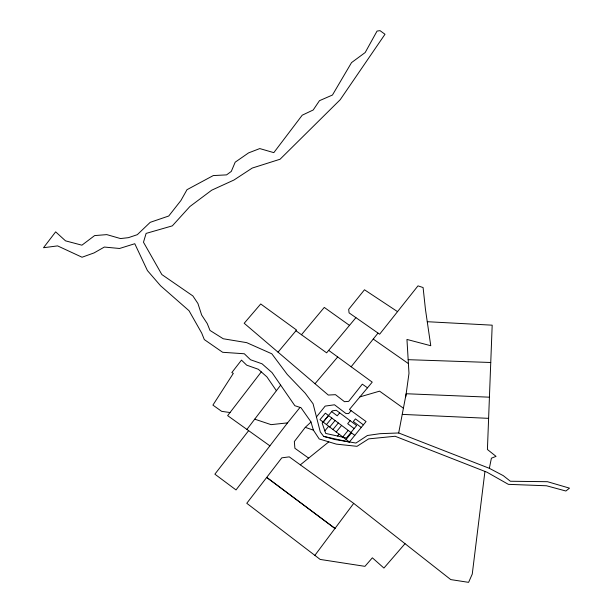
<?xml version="1.0" encoding="UTF-8"?>
<svg xmlns="http://www.w3.org/2000/svg" width="613" height="613" viewBox="0 0 613 613"><rect width="100%" height="100%" fill="white"/><g stroke="black" fill="none" stroke-linecap="round" stroke-linejoin="round"><path stroke-width="0.92" d="M484.937 471.412L472.255 574.09L468.6 582.35L450.754 579.591L353.709 503.38L289.259 456.861L281.788 457.842L246.771 503.288L320.178 559.431L364.942 566.343L372.359 557.815L383.922 568.059L405.024 543.685M398.688 432.97L489.35 468.317L503.273 475.65L510.384 481.251L547.501 481.703L569.485 488.147L565.891 491.013L546.512 485.772L508.369 484.347L486.975 472.217L395.132 436.257L368.666 438.87L357.004 446.325L336.33 444.134L319.181 438.954L313.419 430.165L310.937 421.851L300.991 407.706L294.853 405.706L272.034 372.612L262.042 363.808L250.533 359.754L244.311 353.762L222.657 352.291L204.313 339.579L201.708 333.089L189.026 310.714L160.56 285.758L147.427 270.578L134.776 243.721L119.558 248.48L104.34 247.054L94.065 252.916L82.05 257.23L57.599 245.89L43.515 247.729L55.653 231.852L65.514 240.84L81.912 245.185L94.617 235.591L106.8 234.618L120.508 238.564L128.416 237.668L137.32 234.672L150.208 222.335L168.751 216.006L180.889 200.551L186.996 189.693L213.286 175.571L226.565 174.881L231.3 171.402L235.193 162.177L248.579 152.89L259.766 148.576L273.819 152.645L302.217 115.198L313.197 109.988L319.465 100.685L332.453 95.03L351.533 62.603L365.179 52.542L377.056 31.071L380.029 30.65L384.995 34.267L340.215 99.704L280.072 159.234L252.227 168.069L233.959 180.023L211.723 190.176L189.884 206.527L172.33 225.86L146.116 233.4L143.48 242.227L161.84 274.547L192.873 295.933L197.93 303.512L201.669 315.059L207.263 323.595L209.998 330.438L223.239 338.759L246.687 342.644L271.827 353.808L287.282 374.474L305.197 393.171L313.082 403.806L320.27 431.874L323.656 436.387L334.552 439.467L355.946 443.053L367.432 435.491L380.052 433.682L398.688 432.97L406.166 393.738L489.427 397.186M405.745 396.795L408.986 373.325L406.955 339.441L430.763 345.724L425.445 309.32L423.093 287.543L417.989 285.857L379.631 334.208L349.073 312.868L348.682 309.358L364.482 289.773L397.538 311.642M489.35 468.317L491.404 458.187L496.047 456.371L487.419 449.498L492.185 325.174L427.299 321.71M314.86 555.378L353.709 503.38M246.909 429.414L280.662 385.125M261.284 371.899L227.645 415.637L269.889 445.85M300.048 407.4L287.543 422.87L236.02 489.933L214.872 474.171L248.633 430.648M310.99 422.035L305.282 427.345L294.34 441.552L294.899 448.287L308.646 458.133M351.157 366.773L377.991 333.12M316.446 416.963L325.166 406.097L334.491 404.787L346.008 413.568L348.659 413.576L351.088 410.656M346.084 439.49L351.471 432.885M336.208 432.019L341.61 425.43M337.587 436.042L339.081 434.211M350.153 420.679L347.686 423.69L354.145 428.556M342.767 437.008L348.176 430.387M324.836 430.893L328.637 426.273M339.686 412.825L337.227 415.821L331.648 411.622M329.702 427.039L335.073 420.495M332.959 429.514L338.338 422.962M323.22 422.104L328.583 415.591M326.461 424.571L331.825 418.043M355.908 317.664L326.622 352.835L295.956 330.759M301.466 334.736L324.277 307.419L349.479 325.388M278.034 352.161L296.562 330.039L260.724 303.971L244.189 323.273L328.3 395.056L335.48 394.672L344.475 401.691L348.674 401.369L362.314 384.175L367.501 387.799M315.013 383.715L337.702 356.958M300.332 464.853L328.79 441.858M359.931 396.879L379.562 391.155L403.507 408.273M287.543 422.87L271.099 424.648L254.724 419.162M408.166 359.678L490.752 362.49M402.312 414.388L488.615 418.35M230.028 412.541L221.638 411.338L212.91 405.101L233.323 373.371L231.829 372.574L241.484 360.122L246.687 365.156L258.318 369.271L266.931 376.903L276.402 390.719M323.656 436.387L349.333 442.065L366.053 421.552L349.441 409.453L372.229 382.137L328.668 350.375M305.282 427.345L313.419 430.165M373.248 339.066L408.404 363.601M363.379 424.832L355.44 418.894L353.303 421.514L361.233 427.46M354.781 435.383L325.357 413.154L319.994 419.652L349.387 442.004M356.62 425.537L346.452 437.996L325.71 433.429L322.177 423.131L332.3 410.833L336.284 410.281L356.62 425.537M334.974 528.452L266.709 477.404L334.974 528.452"/></g></svg>
